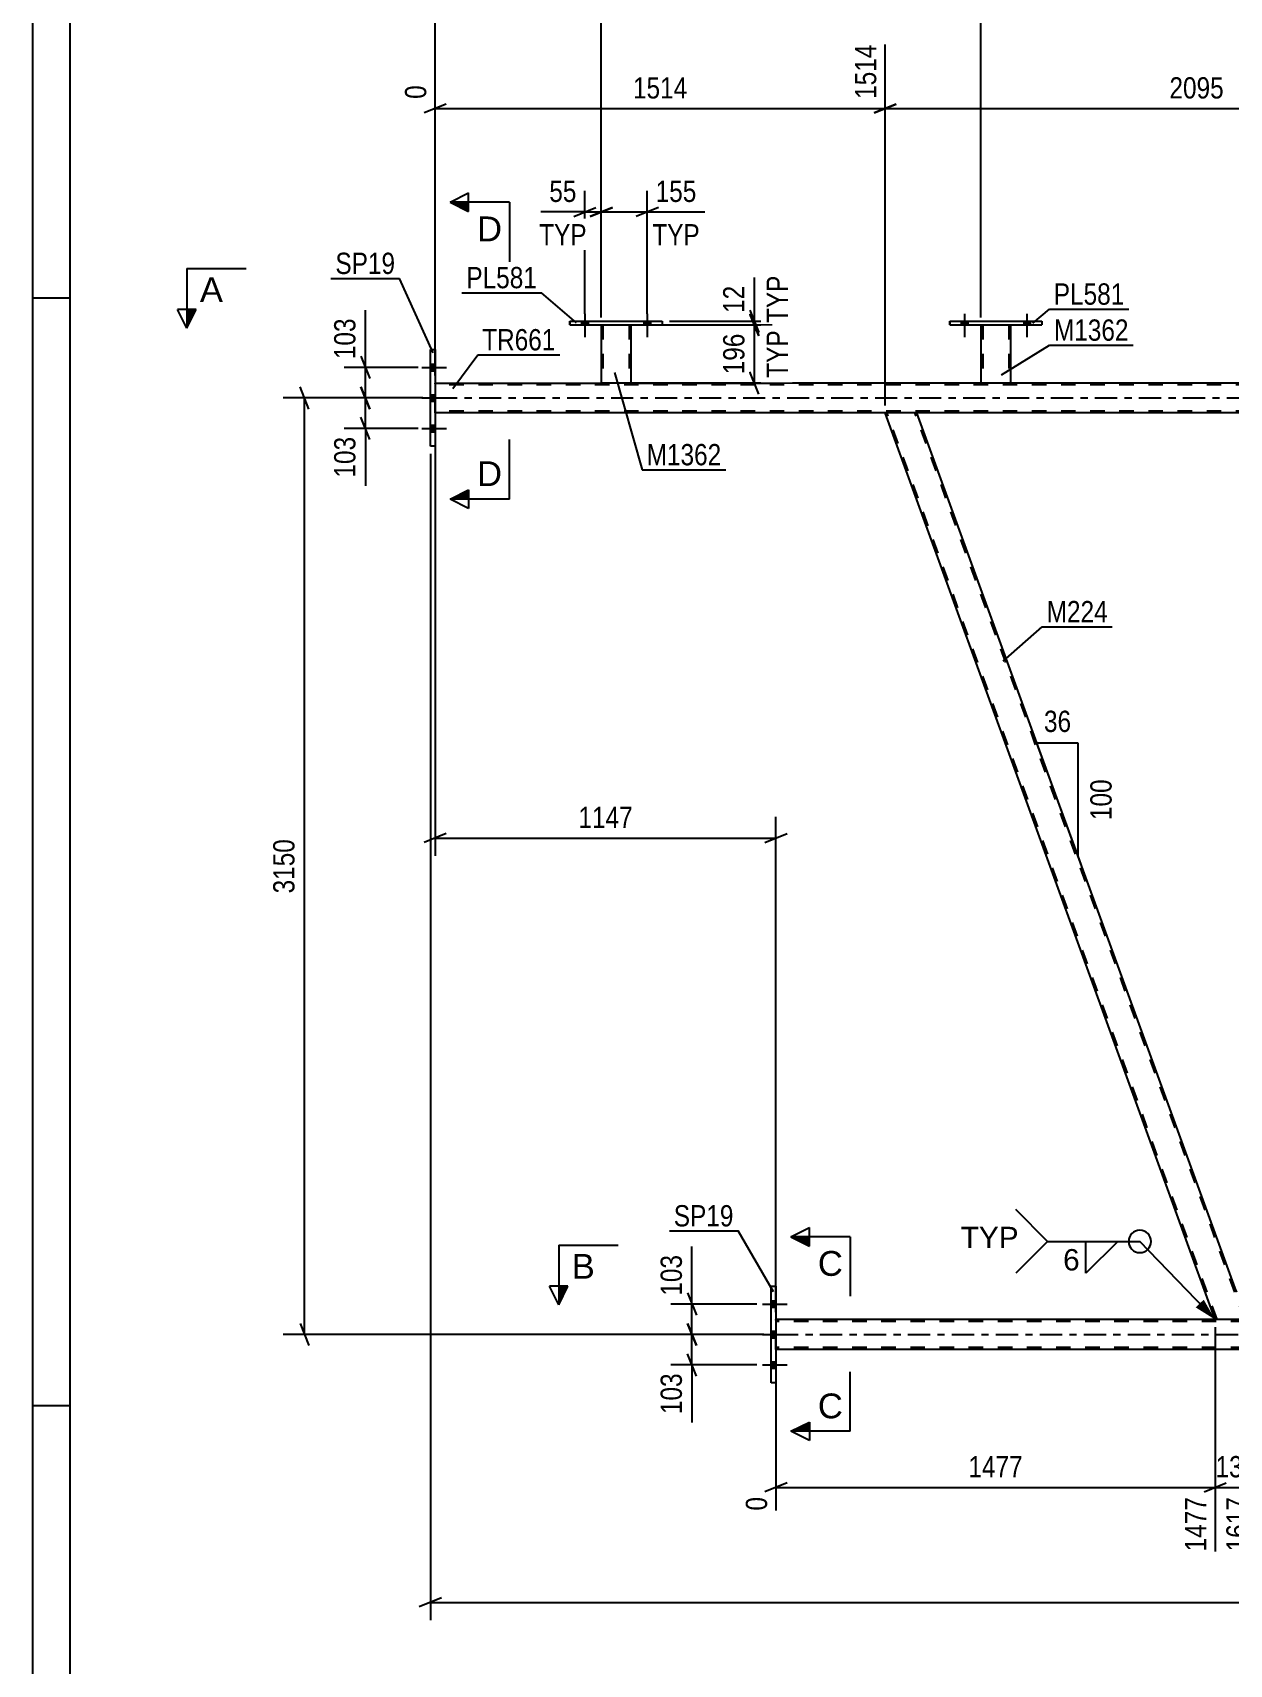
# Model space of a CAD drawing. Header units: millimetres. Extents: x 0 to 841, y 0 to 594.
# Drawn here: x 0 to 161, y 263.2 to 482.7 of the extents above; entities that cross this region are included whole.
import ezdxf

# ---------------------------------------------------------------- set-up
doc = ezdxf.new("R2010")
doc.units = ezdxf.units.MM
doc.linetypes.add('DXK_LINE_DOT2', pattern=[3.9198, 1.9599, -1.9599])
doc.linetypes.add('DXK_LINE_DOT3', pattern=[5.9187, 2.979, -0.9799, 0.9799, -0.9799])
doc.styles.add('Arial', font='ARIAL.TTF', dxfattribs={"height": 0.2})
doc.styles.add('Arial Narrow', font='ARIALN.TTF', dxfattribs={"height": 0.2})

# ---------------------------------------------------------------- blocks, each defined once
blk = doc.blocks.new('Unknown-103654073-1133')
at = {"color": 5, "linetype": 'Continuous'}
for p, q in [((0, 594), (0, 0)), ((5, 589), (5, 5)), ((5, 447), (0, 447)), ((5, 298), (0, 298))]:
    blk.add_line(p, q, dxfattribs=at)
blk = doc.blocks.new('Bolt-103654073-3332 - 3325')
at = {"linetype": 'Continuous'}
for points in [[(73.86, 443.42), (74.74, 443.42), (74.74, 443.9), (73.86, 443.9)], [(82.26, 443.42), (83.14, 443.42), (83.14, 443.9), (82.26, 443.9)]]:
    blk.add_hatch(color=1, dxfattribs=at).paths.add_polyline_path(points)
at = {"color": 1, "linetype": 'Continuous'}
for p, q in [((73.86, 443.9), (73.86, 443.42)), ((74.3, 444.9), (74.3, 441.78)), ((74.74, 443.9), (74.74, 443.42)), ((82.26, 443.9), (82.26, 443.42)), ((82.7, 444.9), (82.7, 441.78)), ((83.14, 443.9), (83.14, 443.42))]:
    blk.add_line(p, q, dxfattribs=at)
blk = doc.blocks.new('Bolt-103654073-3330 - 3325')
at = {"linetype": 'Continuous'}
for points in [[(124.95, 443.42), (125.83, 443.42), (125.83, 443.9), (124.95, 443.9)], [(133.35, 443.42), (134.23, 443.42), (134.23, 443.9), (133.35, 443.9)]]:
    blk.add_hatch(color=1, dxfattribs=at).paths.add_polyline_path(points)
at = {"color": 1, "linetype": 'Continuous'}
for p, q in [((124.95, 443.9), (124.95, 443.42)), ((125.39, 444.9), (125.39, 441.78)), ((125.83, 443.9), (125.83, 443.42)), ((133.35, 443.9), (133.35, 443.42)), ((133.79, 444.9), (133.79, 441.78)), ((134.23, 443.9), (134.23, 443.42))]:
    blk.add_line(p, q, dxfattribs=at)
blk = doc.blocks.new('Bolt-103654073-3331 - 3325')
at = {"linetype": 'Continuous'}
for points in [[(124.95, 443.42), (125.83, 443.42), (125.83, 443.9), (124.95, 443.9)], [(133.35, 443.42), (134.23, 443.42), (134.23, 443.9), (133.35, 443.9)]]:
    blk.add_hatch(color=1, dxfattribs=at).paths.add_polyline_path(points)
at = {"color": 1, "linetype": 'Continuous'}
for p, q in [((124.95, 443.9), (124.95, 443.42)), ((125.39, 444.9), (125.39, 441.78)), ((125.83, 443.9), (125.83, 443.42)), ((133.35, 443.9), (133.35, 443.42)), ((133.79, 444.9), (133.79, 441.78)), ((134.23, 443.9), (134.23, 443.42))]:
    blk.add_line(p, q, dxfattribs=at)
blk = doc.blocks.new('Part-103654073-3357 - 3325')
at = {"color": 2, "linetype": 'Continuous'}
for p, q in [((123.39, 443.42), (123.39, 443.9)), ((123.39, 443.9), (123.39, 443.9)), ((123.39, 443.9), (135.79, 443.9)), ((135.79, 443.9), (135.79, 443.42)), ((123.39, 443.42), (123.39, 443.42)), ((123.39, 443.42), (135.79, 443.42))]:
    blk.add_line(p, q, dxfattribs=at)
at = {"color": 7, "linetype": 'DXK_LINE_DOT2'}
for p, q in [((123.39, 443.9), (123.39, 443.42)), ((123.39, 443.9), (123.39, 443.9)), ((135.79, 443.9), (135.79, 443.42)), ((123.39, 443.42), (123.39, 443.42))]:
    blk.add_line(p, q, dxfattribs=at)
blk = doc.blocks.new('Part-103654073-3372 - 3325')
at = {"color": 2, "linetype": 'Continuous'}
for p, q in [((76.5, 443.42), (76.5, 435.58)), ((80.5, 443.42), (80.5, 435.58)), ((80.47, 435.58), (76.5, 435.58)), ((80.5, 435.58), (80.47, 435.58))]:
    blk.add_line(p, q, dxfattribs=at)
at = {"color": 7, "linetype": 'DXK_LINE_DOT2'}
for p, q in [((76.5, 443.42), (80.5, 443.42)), ((76.5, 443.42), (76.5, 443.42)), ((76.5, 443.42), (76.5, 443.42)), ((76.74, 443.42), (76.74, 435.58)), ((80.26, 443.42), (80.26, 435.58)), ((80.5, 443.42), (80.5, 443.42)), ((80.5, 443.42), (80.5, 443.42)), ((80.25, 435.58), (80.26, 435.58))]:
    blk.add_line(p, q, dxfattribs=at)
blk = doc.blocks.new('Part-103654073-3377 - 3325')
at = {"color": 2, "linetype": 'Continuous'}
for p, q in [((72.3, 443.42), (72.3, 443.9)), ((72.3, 443.9), (72.3, 443.9)), ((72.3, 443.9), (84.7, 443.9)), ((84.7, 443.9), (84.7, 443.42)), ((72.3, 443.42), (72.3, 443.42)), ((72.3, 443.42), (84.7, 443.42))]:
    blk.add_line(p, q, dxfattribs=at)
at = {"color": 7, "linetype": 'DXK_LINE_DOT2'}
for p, q in [((72.3, 443.9), (72.3, 443.42)), ((72.3, 443.9), (72.3, 443.9)), ((84.7, 443.9), (84.7, 443.42)), ((72.3, 443.42), (72.3, 443.42))]:
    blk.add_line(p, q, dxfattribs=at)
blk = doc.blocks.new('Bolt-103654073-3381 - 3325')
at = {"linetype": 'Continuous'}
for points in [[(73.86, 443.42), (74.74, 443.42), (74.74, 443.9), (73.86, 443.9)], [(82.26, 443.42), (83.14, 443.42), (83.14, 443.9), (82.26, 443.9)]]:
    blk.add_hatch(color=1, dxfattribs=at).paths.add_polyline_path(points)
at = {"color": 1, "linetype": 'Continuous'}
for p, q in [((73.86, 443.9), (73.86, 443.42)), ((74.3, 444.9), (74.3, 441.78)), ((74.74, 443.9), (74.74, 443.42)), ((82.26, 443.9), (82.26, 443.42)), ((82.7, 444.9), (82.7, 441.78)), ((83.14, 443.9), (83.14, 443.42))]:
    blk.add_line(p, q, dxfattribs=at)
blk = doc.blocks.new('Part-103654073-3770 - 3325')
at = {"color": 2, "linetype": 'Continuous'}
for p, q in [((53.52, 427.08), (53.52, 440.08)), ((53.52, 440.08), (54.16, 440.08)), ((54.16, 440.08), (54.16, 427.08)), ((54.16, 427.08), (53.52, 427.08))]:
    blk.add_line(p, q, dxfattribs=at)
blk = doc.blocks.new('Part-103654073-3411 - 3325')
at = {"color": 2, "linetype": 'Continuous'}
for p, q in [((127.59, 443.42), (127.59, 435.58)), ((131.59, 443.42), (131.59, 435.58)), ((131.55, 435.58), (127.59, 435.58)), ((131.59, 435.58), (131.55, 435.58))]:
    blk.add_line(p, q, dxfattribs=at)
at = {"color": 7, "linetype": 'DXK_LINE_DOT2'}
for p, q in [((127.59, 443.42), (131.59, 443.42)), ((127.59, 443.42), (127.59, 443.42)), ((127.59, 443.42), (127.59, 443.42)), ((127.83, 443.42), (127.83, 435.58)), ((131.35, 443.42), (131.35, 435.58)), ((131.59, 443.42), (131.59, 443.42)), ((131.59, 443.42), (131.59, 443.42)), ((131.33, 435.58), (131.35, 435.58))]:
    blk.add_line(p, q, dxfattribs=at)
blk = doc.blocks.new('Part-103654073-3585 - 3325')
at = {"color": 2, "linetype": 'Continuous'}
for p, q in [((54.16, 435.58), (76.51, 435.58)), ((127.59, 435.58), (80.5, 435.58)), ((178.67, 435.58), (131.58, 435.58)), ((114.71, 431.58), (54.16, 431.58)), ((198.52, 431.58), (118.96, 431.58))]:
    blk.add_line(p, q, dxfattribs=at)
at = {"color": 7, "linetype": 'DXK_LINE_DOT2'}
for p, q in [((54.16, 431.58), (54.16, 435.58)), ((747.9, 435.34), (54.16, 435.34)), ((80.5, 435.58), (76.51, 435.58)), ((131.58, 435.58), (127.59, 435.58)), ((747.9, 431.82), (54.16, 431.82)), ((118.96, 431.58), (114.71, 431.58))]:
    blk.add_line(p, q, dxfattribs=at)
at = {"color": 7, "linetype": 'DXK_LINE_DOT3'}
blk.add_line((54.16, 433.58), (747.9, 433.58), dxfattribs=at)
blk = doc.blocks.new('Bolt-103654073-3525 - 3325')
at = {"linetype": 'Continuous'}
for points in [[(100.02, 311.24), (100.02, 312.12), (99.38, 312.12), (99.38, 311.24)], [(100.02, 311.24), (100.02, 312.12), (99.38, 312.12), (99.38, 311.24)], [(100.02, 311.24), (100.02, 312.12), (99.38, 312.12), (99.38, 311.24)], [(100.02, 307.14), (100.02, 308.02), (99.38, 308.02), (99.38, 307.14)], [(100.02, 307.14), (100.02, 308.02), (99.38, 308.02), (99.38, 307.14)], [(100.02, 303.04), (100.02, 303.92), (99.38, 303.92), (99.38, 303.04)], [(100.02, 303.04), (100.02, 303.92), (99.38, 303.92), (99.38, 303.04)], [(100.02, 303.04), (100.02, 303.92), (99.38, 303.92), (99.38, 303.04)]]:
    blk.add_hatch(color=1, dxfattribs=at).paths.add_polyline_path(points)
at = {"color": 1, "linetype": 'Continuous'}
for p, q in [((99.38, 312.12), (100.02, 312.12)), ((99.38, 312.12), (100.02, 312.12)), ((99.38, 312.12), (100.02, 312.12)), ((98.22, 311.68), (101.54, 311.68)), ((98.22, 311.68), (101.54, 311.68)), ((98.22, 311.68), (101.54, 311.68)), ((99.38, 311.24), (100.02, 311.24)), ((99.38, 311.24), (100.02, 311.24)), ((99.38, 311.24), (100.02, 311.24)), ((98.22, 307.58), (101.54, 307.58)), ((98.22, 307.58), (101.54, 307.58)), ((99.38, 308.02), (100.02, 308.02)), ((99.38, 308.02), (100.02, 308.02)), ((99.38, 307.14), (100.02, 307.14)), ((99.38, 307.14), (100.02, 307.14)), ((98.22, 303.48), (101.54, 303.48)), ((98.22, 303.48), (101.54, 303.48)), ((98.22, 303.48), (101.54, 303.48)), ((99.38, 303.92), (100.02, 303.92)), ((99.38, 303.92), (100.02, 303.92)), ((99.38, 303.92), (100.02, 303.92)), ((99.38, 303.04), (100.02, 303.04)), ((99.38, 303.04), (100.02, 303.04)), ((99.38, 303.04), (100.02, 303.04))]:
    blk.add_line(p, q, dxfattribs=at)
blk = doc.blocks.new('Bolt-103654073-3526 - 3325')
at = {"linetype": 'Continuous'}
for points in [[(54.16, 437.24), (54.16, 438.12), (53.52, 438.12), (53.52, 437.24)], [(54.16, 437.24), (54.16, 438.12), (53.52, 438.12), (53.52, 437.24)], [(54.16, 437.24), (54.16, 438.12), (53.52, 438.12), (53.52, 437.24)], [(54.16, 433.14), (54.16, 434.02), (53.52, 434.02), (53.52, 433.14)], [(54.16, 433.14), (54.16, 434.02), (53.52, 434.02), (53.52, 433.14)], [(54.16, 429.04), (54.16, 429.92), (53.52, 429.92), (53.52, 429.04)], [(54.16, 429.04), (54.16, 429.92), (53.52, 429.92), (53.52, 429.04)], [(54.16, 429.04), (54.16, 429.92), (53.52, 429.92), (53.52, 429.04)]]:
    blk.add_hatch(color=1, dxfattribs=at).paths.add_polyline_path(points)
at = {"color": 1, "linetype": 'Continuous'}
for p, q in [((52.36, 437.68), (55.68, 437.68)), ((52.36, 437.68), (55.68, 437.68)), ((52.36, 437.68), (55.68, 437.68)), ((53.52, 438.12), (54.16, 438.12)), ((53.52, 438.12), (54.16, 438.12)), ((53.52, 438.12), (54.16, 438.12)), ((53.52, 437.24), (54.16, 437.24)), ((53.52, 437.24), (54.16, 437.24)), ((53.52, 437.24), (54.16, 437.24)), ((52.36, 433.58), (55.68, 433.58)), ((52.36, 433.58), (55.68, 433.58)), ((53.52, 434.02), (54.16, 434.02)), ((53.52, 434.02), (54.16, 434.02)), ((53.52, 433.14), (54.16, 433.14)), ((53.52, 433.14), (54.16, 433.14)), ((52.36, 429.48), (55.68, 429.48)), ((52.36, 429.48), (55.68, 429.48)), ((52.36, 429.48), (55.68, 429.48)), ((53.52, 429.92), (54.16, 429.92)), ((53.52, 429.92), (54.16, 429.92)), ((53.52, 429.92), (54.16, 429.92)), ((53.52, 429.04), (54.16, 429.04)), ((53.52, 429.04), (54.16, 429.04)), ((53.52, 429.04), (54.16, 429.04))]:
    blk.add_line(p, q, dxfattribs=at)
blk = doc.blocks.new('Part-103654073-3554 - 3325')
at = {"color": 2, "linetype": 'Continuous'}
for p, q in [((159.11, 309.58), (100.02, 309.58)), ((239.5, 305.58), (100.02, 305.58))]:
    blk.add_line(p, q, dxfattribs=at)
at = {"color": 7, "linetype": 'DXK_LINE_DOT2'}
for p, q in [((100.02, 305.58), (100.02, 309.58)), ((164.68, 309.58), (159.11, 309.58)), ((774.67, 309.34), (100.02, 309.34)), ((774.67, 305.82), (100.02, 305.82))]:
    blk.add_line(p, q, dxfattribs=at)
at = {"color": 7, "linetype": 'DXK_LINE_DOT3'}
blk.add_line((100.02, 307.58), (774.67, 307.58), dxfattribs=at)
blk = doc.blocks.new('Part-103654073-3559 - 3325')
at = {"color": 2, "linetype": 'Continuous'}
for p, q in [((99.38, 301.08), (99.38, 314.08)), ((99.38, 314.08), (100.02, 314.08)), ((100.02, 314.08), (100.02, 301.08)), ((100.02, 301.08), (99.38, 301.08))]:
    blk.add_line(p, q, dxfattribs=at)
blk = doc.blocks.new('Part-103654073-3591 - 3325')
at = {"color": 2, "linetype": 'Continuous'}
for p, q in [((159.11, 309.58), (114.71, 431.58)), ((118.45, 431.58), (114.71, 431.58)), ((118.96, 431.58), (118.45, 431.58)), ((161.82, 313.83), (118.96, 431.58)), ((162.86, 309.58), (159.11, 309.58)), ((163.33, 309.58), (162.86, 309.58)), ((163.37, 309.58), (163.33, 309.58))]:
    blk.add_line(p, q, dxfattribs=at)
at = {"color": 7, "linetype": 'DXK_LINE_DOT2'}
for p, q in [((159.37, 309.58), (114.96, 431.58)), ((163.11, 309.58), (118.71, 431.58)), ((163.37, 309.58), (161.82, 313.83)), ((162.86, 309.58), (163.22, 309.58))]:
    blk.add_line(p, q, dxfattribs=at)
blk = doc.blocks.new('StraightDimension-103654073-13467 - 3325')
at = {"color": 7, "linetype": 'Continuous'}
for p, q in [((76.5, 444.42), (76.5, 461.45)), ((82.7, 444.9), (82.7, 461.45)), ((75, 458), (78, 459.2)), ((84.2, 459.2), (81.2, 458)), ((76.5, 458.6), (82.7, 458.6))]:
    blk.add_line(p, q, dxfattribs=at)
at = {"color": 0}
blk.add_wipeout([(89.91, 459.35), (89.91, 463.55), (83.23, 463.55), (83.23, 459.35)], dxfattribs=at)
at = {"color": 7, "linetype": 'Continuous'}
blk.add_line((82.7, 458.6), (90.44, 458.6), dxfattribs=at)
at = {"color": 3, "style": 'Arial Narrow'}
blk.add_text('155', height=2.863, dxfattribs=at).set_placement((83.83, 459.95))
at = {"color": 0, "linetype": 'Continuous'}
blk.add_wipeout([(90.37, 453.5), (90.37, 457.7), (82.78, 457.7), (82.78, 453.5)], dxfattribs=at)
at = {"color": 7, "linetype": 'Continuous'}
blk.add_line((82.7, 458.6), (90.44, 458.6), dxfattribs=at)
at = {"color": 3, "linetype": 'Continuous', "style": 'Arial Narrow'}
blk.add_text('TYP', height=2.863, dxfattribs=at).set_placement((83.38, 454.1))
blk = doc.blocks.new('StraightDimension-103654073-4500 - 3325')
at = {"color": 7, "linetype": 'Continuous'}
for p, q in [((85.7, 443.9), (99.52, 443.9)), ((96.52, 445.4), (97.72, 442.4)), ((97.72, 441.92), (96.52, 444.92)), ((97.12, 443.42), (97.12, 443.9)), ((81.5, 443.42), (99.52, 443.42))]:
    blk.add_line(p, q, dxfattribs=at)
at = {"color": 0}
blk.add_wipeout([(96.37, 449.28), (92.17, 449.28), (92.17, 444.42), (96.37, 444.42)], dxfattribs=at)
at = {"color": 7, "linetype": 'Continuous'}
blk.add_line((97.12, 443.9), (97.12, 449.8), dxfattribs=at)
at = {"color": 3, "style": 'Arial Narrow'}
blk.add_text('12', height=2.863, rotation=90.0002, dxfattribs=at).set_placement((95.77, 445.02))
at = {"color": 0, "linetype": 'Continuous'}
blk.add_wipeout([(102.22, 450.65), (98.02, 450.65), (98.02, 443.06), (102.22, 443.06)], dxfattribs=at)
at = {"color": 7, "linetype": 'Continuous'}
blk.add_line((97.12, 443.9), (97.12, 449.8), dxfattribs=at)
at = {"color": 3, "linetype": 'Continuous', "style": 'Arial Narrow'}
blk.add_text('TYP', height=2.863, rotation=90.0002, dxfattribs=at).set_placement((101.62, 443.66))
blk = doc.blocks.new('StraightDimension-103654073-4643 - 3325')
at = {"color": 7, "linetype": 'Continuous'}
for p, q in [((127.59, 444.42), (127.59, 498.54)), ((178.67, 444.42), (178.67, 498.54)), ((129.09, 490.53), (126.09, 489.33)), ((127.59, 489.93), (178.67, 489.93)), ((177.17, 489.33), (180.17, 490.53))]:
    blk.add_line(p, q, dxfattribs=at)
at = {"color": 0, "linetype": 'Continuous'}
blk.add_wipeout([(178.07, 499.14), (173.87, 499.14), (173.87, 490.63), (178.07, 490.63)], dxfattribs=at)
at = {"color": 0}
blk.add_wipeout([(157.38, 490.68), (157.38, 494.88), (148.87, 494.88), (148.87, 490.68)], dxfattribs=at)
at = {"color": 3, "linetype": 'Continuous', "style": 'Arial Narrow'}
blk.add_text('3113', height=2.863, rotation=90.0002, dxfattribs=at).set_placement((177.47, 491.23))
at = {"color": 3, "style": 'Arial Narrow'}
blk.add_text('1277', height=2.863, dxfattribs=at).set_placement((149.47, 491.28))
blk = doc.blocks.new('StraightDimension-103654073-4653 - 3325')
at = {"color": 7, "linetype": 'Continuous'}
for p, q in [((127.59, 444.42), (127.59, 498.54)), ((76.5, 444.42), (76.5, 496.71)), ((78, 490.53), (75, 489.33)), ((76.5, 489.93), (127.59, 489.93)), ((126.09, 489.33), (129.09, 490.53))]:
    blk.add_line(p, q, dxfattribs=at)
at = {"color": 0, "linetype": 'Continuous'}
blk.add_wipeout([(126.99, 499.14), (122.79, 499.14), (122.79, 490.63), (126.99, 490.63)], dxfattribs=at)
at = {"color": 0}
blk.add_wipeout([(106.3, 490.68), (106.3, 494.88), (97.79, 494.88), (97.79, 490.68)], dxfattribs=at)
at = {"color": 3, "linetype": 'Continuous', "style": 'Arial Narrow'}
blk.add_text('1836', height=2.863, rotation=90.0002, dxfattribs=at).set_placement((126.39, 491.23))
at = {"color": 3, "style": 'Arial Narrow'}
blk.add_text('1277', height=2.863, dxfattribs=at).set_placement((98.39, 491.28))
blk = doc.blocks.new('StraightDimension-103654073-4508 - 3325')
at = {"color": 7, "linetype": 'Continuous'}
for p, q in [((96.52, 444.92), (97.72, 441.92)), ((81.5, 443.42), (99.52, 443.42)), ((97.12, 435.58), (97.12, 443.42)), ((97.72, 434.08), (96.52, 437.08)), ((81.5, 435.58), (99.52, 435.58))]:
    blk.add_line(p, q, dxfattribs=at)
at = {"color": 0}
blk.add_wipeout([(96.37, 442.84), (92.17, 442.84), (92.17, 436.16), (96.37, 436.16)], dxfattribs=at)
at = {"color": 0, "linetype": 'Continuous'}
blk.add_wipeout([(102.22, 443.29), (98.02, 443.29), (98.02, 435.7), (102.22, 435.7)], dxfattribs=at)
at = {"color": 3, "style": 'Arial Narrow'}
blk.add_text('196', height=2.863, rotation=90.0002, dxfattribs=at).set_placement((95.77, 436.76))
at = {"color": 3, "linetype": 'Continuous', "style": 'Arial Narrow'}
blk.add_text('TYP', height=2.863, rotation=90.0002, dxfattribs=at).set_placement((101.62, 436.3))
blk = doc.blocks.new('StraightDimension-103654073-4116 - 3325')
at = {"color": 7, "linetype": 'Continuous'}
for p, q in [((53.52, 426.08), (53.52, 269.14)), ((55.02, 272.14), (52.02, 270.94)), ((53.52, 271.54), (791.29, 271.54))]:
    blk.add_line(p, q, dxfattribs=at)
blk = doc.blocks.new('StraightDimension-103654073-3809 - 3325')
at = {"color": 7, "linetype": 'Continuous'}
for p, q in [((37.18, 432.08), (35.98, 435.08)), ((52.52, 433.58), (33.73, 433.58)), ((36.58, 307.58), (36.58, 433.58)), ((98.38, 307.58), (33.73, 307.58)), ((35.98, 309.08), (37.18, 306.08))]:
    blk.add_line(p, q, dxfattribs=at)
at = {"color": 0}
blk.add_wipeout([(35.83, 374.83), (31.63, 374.83), (31.63, 366.32), (35.83, 366.32)], dxfattribs=at)
at = {"color": 3, "style": 'Arial Narrow'}
blk.add_text('3150', height=2.863, rotation=90.0002, dxfattribs=at).set_placement((35.23, 366.92))
blk = doc.blocks.new('StraightDimension-103654073-4084 - 3325')
at = {"color": 7, "linetype": 'Continuous'}
for p, q in [((159.11, 308.58), (159.11, 278.4)), ((164.68, 308.58), (164.68, 278.4)), ((157.61, 286.41), (160.61, 287.61)), ((166.18, 287.61), (163.18, 286.41)), ((159.11, 287.01), (164.68, 287.01))]:
    blk.add_line(p, q, dxfattribs=at)
at = {"color": 0}
blk.add_wipeout([(165.24, 287.76), (165.24, 291.96), (158.56, 291.96), (158.56, 287.76)], dxfattribs=at)
at = {"color": 0, "linetype": 'Continuous'}
blk.add_wipeout([(164.08, 286.31), (159.88, 286.31), (159.88, 277.8), (164.08, 277.8)], dxfattribs=at)
at = {"color": 3, "style": 'Arial Narrow'}
blk.add_text('139', height=2.863, dxfattribs=at).set_placement((159.16, 288.36))
at = {"color": 3, "linetype": 'Continuous', "style": 'Arial Narrow'}
blk.add_text('1617', height=2.863, rotation=90.0002, dxfattribs=at).set_placement((163.48, 278.4))
blk = doc.blocks.new('StraightDimension-103654073-4103 - 3325')
at = {"color": 7, "linetype": 'Continuous'}
for p, q in [((159.11, 308.58), (159.11, 278.4)), ((100.02, 304.58), (100.02, 283.89)), ((101.52, 287.61), (98.52, 286.41)), ((157.61, 286.41), (160.61, 287.61)), ((100.02, 287.01), (159.11, 287.01))]:
    blk.add_line(p, q, dxfattribs=at)
at = {"color": 0}
blk.add_wipeout([(133.82, 287.76), (133.82, 291.96), (125.31, 291.96), (125.31, 287.76)], dxfattribs=at)
at = {"color": 0, "linetype": 'Continuous'}
for points in [[(99.42, 286.31), (95.22, 286.31), (95.22, 283.29), (99.42, 283.29)], [(158.51, 286.31), (154.31, 286.31), (154.31, 277.8), (158.51, 277.8)]]:
    blk.add_wipeout(points, dxfattribs=at)
at = {"color": 3, "style": 'Arial Narrow'}
blk.add_text('1477', height=2.863, dxfattribs=at).set_placement((125.91, 288.36))
at = {"color": 3, "linetype": 'Continuous', "style": 'Arial Narrow'}
for s, height, p in [('0', 2.86, (98.82, 283.89)), ('1477', 2.863, (157.91, 278.4))]:
    blk.add_text(s, height=height, rotation=90.0002, dxfattribs=at).set_placement(p)
blk = doc.blocks.new('StraightDimension-103654073-4419 - 3325')
at = {"color": 7, "linetype": 'Continuous'}
for p, q in [((114.71, 432.58), (114.71, 481.13)), ((198.52, 432.58), (198.52, 481.13)), ((116.21, 473.12), (113.21, 471.92)), ((114.71, 472.52), (198.52, 472.52)), ((197.02, 471.92), (200.02, 473.12))]:
    blk.add_line(p, q, dxfattribs=at)
at = {"color": 0, "linetype": 'Continuous'}
blk.add_wipeout([(197.92, 481.73), (193.72, 481.73), (193.72, 473.22), (197.92, 473.22)], dxfattribs=at)
at = {"color": 0}
blk.add_wipeout([(160.87, 473.27), (160.87, 477.47), (152.36, 477.47), (152.36, 473.27)], dxfattribs=at)
at = {"color": 3, "linetype": 'Continuous', "style": 'Arial Narrow'}
blk.add_text('3609', height=2.863, rotation=90.0002, dxfattribs=at).set_placement((197.32, 473.82))
at = {"color": 3, "style": 'Arial Narrow'}
blk.add_text('2095', height=2.863, dxfattribs=at).set_placement((152.96, 473.87))
blk = doc.blocks.new('StraightDimension-103654073-4436 - 3325')
at = {"color": 7, "linetype": 'Continuous'}
for p, q in [((114.71, 432.58), (114.71, 481.13)), ((54.16, 441.08), (54.16, 475.64)), ((55.66, 473.12), (52.66, 471.92)), ((54.16, 472.52), (114.71, 472.52)), ((113.21, 471.92), (116.21, 473.12))]:
    blk.add_line(p, q, dxfattribs=at)
at = {"color": 0, "linetype": 'Continuous'}
for points in [[(114.11, 481.73), (109.91, 481.73), (109.91, 473.22), (114.11, 473.22)], [(53.56, 476.24), (49.36, 476.24), (49.36, 473.22), (53.56, 473.22)]]:
    blk.add_wipeout(points, dxfattribs=at)
at = {"color": 0}
blk.add_wipeout([(88.69, 473.27), (88.69, 477.47), (80.18, 477.47), (80.18, 473.27)], dxfattribs=at)
at = {"color": 3, "linetype": 'Continuous', "style": 'Arial Narrow'}
for s, height, p in [('1514', 2.863, (113.51, 473.82)), ('0', 2.86, (52.96, 473.82))]:
    blk.add_text(s, height=height, rotation=90.0002, dxfattribs=at).set_placement(p)
at = {"color": 3, "style": 'Arial Narrow'}
blk.add_text('1514', height=2.863, dxfattribs=at).set_placement((80.78, 473.87))
blk = doc.blocks.new('StraightDimension-103654073-4480 - 3325')
at = {"color": 7, "linetype": 'Continuous'}
for p, q in [((54.16, 430.58), (54.16, 371.96)), ((100.02, 310.58), (100.02, 377.21)), ((55.66, 374.96), (52.66, 373.76)), ((54.16, 374.36), (100.02, 374.36)), ((98.52, 373.76), (101.52, 374.96))]:
    blk.add_line(p, q, dxfattribs=at)
at = {"color": 0}
blk.add_wipeout([(81.35, 375.11), (81.35, 379.31), (72.84, 379.31), (72.84, 375.11)], dxfattribs=at)
at = {"color": 3, "style": 'Arial Narrow'}
blk.add_text('1147', height=2.863, dxfattribs=at).set_placement((73.44, 375.71))
blk = doc.blocks.new('StraightDimension-103654073-4663 - 3325')
at = {"color": 7, "linetype": 'Continuous'}
for p, q in [((76.5, 444.42), (76.5, 496.71)), ((54.16, 436.58), (54.16, 493.05)), ((55.66, 490.53), (52.66, 489.33)), ((54.16, 489.93), (76.5, 489.93)), ((75, 489.33), (78, 490.53))]:
    blk.add_line(p, q, dxfattribs=at)
at = {"color": 0, "linetype": 'Continuous'}
for points in [[(75.9, 497.31), (71.7, 497.31), (71.7, 490.63), (75.9, 490.63)], [(53.56, 493.65), (49.36, 493.65), (49.36, 490.63), (53.56, 490.63)]]:
    blk.add_wipeout(points, dxfattribs=at)
at = {"color": 0}
blk.add_wipeout([(68.68, 490.68), (68.68, 494.88), (61.99, 494.88), (61.99, 490.68)], dxfattribs=at)
at = {"color": 3, "linetype": 'Continuous', "style": 'Arial Narrow'}
for s, height, p in [('559', 2.863, (75.3, 491.23)), ('0', 2.86, (52.96, 491.23))]:
    blk.add_text(s, height=height, rotation=90.0002, dxfattribs=at).set_placement(p)
at = {"color": 3, "style": 'Arial Narrow'}
blk.add_text('559', height=2.863, dxfattribs=at).set_placement((62.59, 491.28))
blk = doc.blocks.new('StraightDimension-103654073-4685 - 3325')
at = {"color": 7, "linetype": 'Continuous'}
for p, q in [((44.18, 439.18), (45.38, 436.18)), ((51.86, 437.68), (41.93, 437.68)), ((44.78, 433.58), (44.78, 437.68)), ((45.38, 432.08), (44.18, 435.08)), ((51.86, 433.58), (41.93, 433.58))]:
    blk.add_line(p, q, dxfattribs=at)
at = {"color": 0}
blk.add_wipeout([(44.03, 444.89), (39.83, 444.89), (39.83, 438.2), (44.03, 438.2)], dxfattribs=at)
at = {"color": 7, "linetype": 'Continuous'}
blk.add_line((44.78, 437.68), (44.78, 445.41), dxfattribs=at)
blk.add_line((44.78, 437.68), (44.78, 445.41), dxfattribs=at)
at = {"color": 3, "style": 'Arial Narrow'}
blk.add_text('103', height=2.863, rotation=90.0002, dxfattribs=at).set_placement((43.43, 438.8))
blk = doc.blocks.new('StraightDimension-103654073-4695 - 3325')
at = {"color": 7, "linetype": 'Continuous'}
for p, q in [((44.18, 435.08), (45.38, 432.08)), ((51.86, 433.58), (41.93, 433.58)), ((44.78, 429.48), (44.78, 433.58)), ((45.38, 427.98), (44.18, 430.98)), ((51.86, 429.48), (41.93, 429.48))]:
    blk.add_line(p, q, dxfattribs=at)
at = {"color": 0}
blk.add_wipeout([(44.03, 428.95), (39.83, 428.95), (39.83, 422.27), (44.03, 422.27)], dxfattribs=at)
at = {"color": 7, "linetype": 'Continuous'}
blk.add_line((44.78, 429.48), (44.78, 421.74), dxfattribs=at)
blk.add_line((44.78, 429.48), (44.78, 421.74), dxfattribs=at)
at = {"color": 3, "style": 'Arial Narrow'}
blk.add_text('103', height=2.863, rotation=90.0002, dxfattribs=at).set_placement((43.43, 422.87))
blk = doc.blocks.new('StraightDimension-103654073-4706 - 3325')
at = {"color": 7, "linetype": 'Continuous'}
for p, q in [((88.11, 313.18), (89.31, 310.18)), ((97.45, 311.68), (85.86, 311.68)), ((88.71, 307.58), (88.71, 311.68)), ((97.45, 307.58), (85.86, 307.58)), ((89.31, 306.08), (88.11, 309.08))]:
    blk.add_line(p, q, dxfattribs=at)
at = {"color": 0}
blk.add_wipeout([(87.96, 318.89), (83.76, 318.89), (83.76, 312.2), (87.96, 312.2)], dxfattribs=at)
at = {"color": 7, "linetype": 'Continuous'}
blk.add_line((88.71, 311.68), (88.71, 319.41), dxfattribs=at)
blk.add_line((88.71, 311.68), (88.71, 319.41), dxfattribs=at)
at = {"color": 3, "style": 'Arial Narrow'}
blk.add_text('103', height=2.863, rotation=90.0002, dxfattribs=at).set_placement((87.36, 312.8))
blk = doc.blocks.new('StraightDimension-103654073-4716 - 3325')
at = {"color": 7, "linetype": 'Continuous'}
for p, q in [((97.45, 307.58), (85.86, 307.58)), ((88.11, 309.08), (89.31, 306.08)), ((88.71, 303.48), (88.71, 307.58)), ((97.45, 303.48), (85.86, 303.48)), ((89.31, 301.98), (88.11, 304.98))]:
    blk.add_line(p, q, dxfattribs=at)
at = {"color": 0}
blk.add_wipeout([(87.96, 302.95), (83.76, 302.95), (83.76, 296.27), (87.96, 296.27)], dxfattribs=at)
at = {"color": 7, "linetype": 'Continuous'}
blk.add_line((88.71, 303.48), (88.71, 295.74), dxfattribs=at)
blk.add_line((88.71, 303.48), (88.71, 295.74), dxfattribs=at)
at = {"color": 3, "style": 'Arial Narrow'}
blk.add_text('103', height=2.863, rotation=90.0002, dxfattribs=at).set_placement((87.36, 296.87))
blk = doc.blocks.new('AngleDimension-103654073-12344 - 3325')
at = {"color": 7, "linetype": 'Continuous'}
for p, q in [((140.68, 387.14), (135.13, 387.14)), ((140.68, 371.92), (135.13, 387.14)), ((140.68, 371.92), (140.68, 387.14)), ((141.08, 370.82), (140.68, 371.92))]:
    blk.add_line(p, q, dxfattribs=at)
at = {"color": 0}
for points in [[(140.33, 388.04), (140.33, 392.24), (135.48, 392.24), (135.48, 388.04)], [(145.78, 382.87), (141.58, 382.87), (141.58, 376.19), (145.78, 376.19)]]:
    blk.add_wipeout(points, dxfattribs=at)
at = {"color": 3, "style": 'Arial Narrow'}
blk.add_text('36', height=2.863, dxfattribs=at).set_placement((136.08, 388.64))
blk.add_text('100', height=2.863, rotation=90.0002, dxfattribs=at).set_placement((145.18, 376.79))
blk = doc.blocks.new('StraightDimension-103654073-13468 - 3325')
at = {"color": 7, "linetype": 'Continuous'}
for p, q in [((74.3, 444.9), (74.3, 461.45)), ((76.5, 444.42), (76.5, 461.45)), ((72.8, 458), (75.8, 459.2)), ((78, 459.2), (75, 458)), ((74.3, 458.6), (76.5, 458.6))]:
    blk.add_line(p, q, dxfattribs=at)
at = {"color": 0}
blk.add_wipeout([(73.78, 459.35), (73.78, 463.55), (68.92, 463.55), (68.92, 459.35)], dxfattribs=at)
at = {"color": 7, "linetype": 'Continuous'}
blk.add_line((74.3, 458.6), (68.4, 458.6), dxfattribs=at)
at = {"color": 3, "style": 'Arial Narrow'}
blk.add_text('55', height=2.863, dxfattribs=at).set_placement((69.52, 459.95))
at = {"color": 0, "linetype": 'Continuous'}
blk.add_wipeout([(75.15, 453.5), (75.15, 457.7), (67.56, 457.7), (67.56, 453.5)], dxfattribs=at)
at = {"color": 7, "linetype": 'Continuous'}
blk.add_line((74.3, 458.6), (68.4, 458.6), dxfattribs=at)
at = {"color": 3, "linetype": 'Continuous', "style": 'Arial Narrow'}
blk.add_text('TYP', height=2.863, dxfattribs=at).set_placement((68.16, 454.1))
blk = doc.blocks.new('Mark-103654073-3353 - 3325')
at = {"color": 0}
blk.add_wipeout([(146.91, 446.13), (146.91, 449.13), (137.4, 449.13), (137.4, 446.13)], dxfattribs=at)
blk.add_wipeout([(146.91, 446.13), (146.91, 449.13), (137.4, 449.13), (137.4, 446.13)], dxfattribs=at)
at = {"color": 30, "linetype": 'Continuous'}
for p, q in [((134.6, 443.62), (136.8, 445.53)), ((136.8, 445.53), (147.51, 445.53))]:
    blk.add_line(p, q, dxfattribs=at)
at = {"color": 3, "style": 'Arial Narrow'}
blk.add_text('PL581', height=2.863, dxfattribs=at).set_placement((137.4, 446.13))
blk = doc.blocks.new('Mark-103654073-3368 - 3325')
at = {"color": 0}
blk.add_wipeout([(92.67, 424.52), (92.67, 427.52), (82.62, 427.52), (82.62, 424.52)], dxfattribs=at)
blk.add_wipeout([(92.67, 424.52), (92.67, 427.52), (82.62, 427.52), (82.62, 424.52)], dxfattribs=at)
at = {"color": 30, "linetype": 'Continuous'}
for p, q in [((78.31, 437.02), (82.02, 423.92)), ((82.02, 423.92), (93.27, 423.92))]:
    blk.add_line(p, q, dxfattribs=at)
at = {"color": 3, "style": 'Arial Narrow'}
blk.add_text('M1362', height=2.863, dxfattribs=at).set_placement((82.62, 424.52))
blk = doc.blocks.new('Mark-103654073-3373 - 3325')
at = {"color": 0}
blk.add_wipeout([(67.86, 448.34), (67.86, 451.34), (58.36, 451.34), (58.36, 448.34)], dxfattribs=at)
blk.add_wipeout([(67.86, 448.34), (67.86, 451.34), (58.36, 451.34), (58.36, 448.34)], dxfattribs=at)
at = {"color": 30, "linetype": 'Continuous'}
for p in [(57.76, 447.74), (73.16, 443.7)]:
    blk.add_line(p, (68.46, 447.74), dxfattribs=at)
at = {"color": 3, "style": 'Arial Narrow'}
blk.add_text('PL581', height=2.863, dxfattribs=at).set_placement((58.36, 448.34))
blk = doc.blocks.new('Mark-103654073-3407 - 3325')
at = {"color": 0}
blk.add_wipeout([(147.47, 441.28), (147.47, 444.28), (137.42, 444.28), (137.42, 441.28)], dxfattribs=at)
blk.add_wipeout([(147.47, 441.28), (147.47, 444.28), (137.42, 444.28), (137.42, 441.28)], dxfattribs=at)
at = {"color": 30, "linetype": 'Continuous'}
for p, q in [((130.36, 436.68), (136.82, 440.68)), ((136.82, 440.68), (148.07, 440.68))]:
    blk.add_line(p, q, dxfattribs=at)
at = {"color": 3, "style": 'Arial Narrow'}
blk.add_text('M1362', height=2.863, dxfattribs=at).set_placement((137.42, 441.28))
blk = doc.blocks.new('Mark-103654073-3555 - 3325')
at = {"color": 0}
blk.add_wipeout([(94.31, 322.12), (94.31, 325.12), (86.27, 325.12), (86.27, 322.12)], dxfattribs=at)
blk.add_wipeout([(94.31, 322.12), (94.31, 325.12), (86.27, 325.12), (86.27, 322.12)], dxfattribs=at)
at = {"color": 30, "linetype": 'Continuous'}
for p in [(85.67, 321.52), (99.7, 313.32)]:
    blk.add_line(p, (94.91, 321.52), dxfattribs=at)
at = {"color": 3, "style": 'Arial Narrow'}
blk.add_text('SP19', height=2.863, dxfattribs=at).set_placement((86.27, 322.12))
blk = doc.blocks.new('Mark-103654073-3581 - 3325')
at = {"color": 0}
blk.add_wipeout([(70.35, 439.98), (70.35, 442.98), (60.49, 442.98), (60.49, 439.98)], dxfattribs=at)
blk.add_wipeout([(70.35, 439.98), (70.35, 442.98), (60.49, 442.98), (60.49, 439.98)], dxfattribs=at)
at = {"color": 30, "linetype": 'Continuous'}
for p, q in [((56.54, 434.87), (59.89, 439.38)), ((59.89, 439.38), (70.95, 439.38))]:
    blk.add_line(p, q, dxfattribs=at)
at = {"color": 3, "style": 'Arial Narrow'}
blk.add_text('TR661', height=2.863, dxfattribs=at).set_placement((60.49, 439.98))
blk = doc.blocks.new('Mark-103654073-3587 - 3325')
at = {"color": 0}
blk.add_wipeout([(144.67, 403.4), (144.67, 406.4), (136.44, 406.4), (136.44, 403.4)], dxfattribs=at)
blk.add_wipeout([(144.67, 403.4), (144.67, 406.4), (136.44, 406.4), (136.44, 403.4)], dxfattribs=at)
at = {"color": 30, "linetype": 'Continuous'}
for p, q in [((130.59, 398.16), (135.84, 402.8)), ((135.84, 402.8), (145.27, 402.8))]:
    blk.add_line(p, q, dxfattribs=at)
at = {"color": 3, "style": 'Arial Narrow'}
blk.add_text('M224', height=2.863, dxfattribs=at).set_placement((136.44, 403.4))
blk = doc.blocks.new('Mark-103654073-3766 - 3325')
at = {"color": 0}
blk.add_wipeout([(48.78, 450.26), (48.78, 453.26), (40.74, 453.26), (40.74, 450.26)], dxfattribs=at)
blk.add_wipeout([(48.78, 450.26), (48.78, 453.26), (40.74, 453.26), (40.74, 450.26)], dxfattribs=at)
at = {"color": 30, "linetype": 'Continuous'}
for p in [(40.14, 449.66), (53.88, 439.64)]:
    blk.add_line(p, (49.38, 449.66), dxfattribs=at)
at = {"color": 3, "style": 'Arial Narrow'}
blk.add_text('SP19', height=2.863, dxfattribs=at).set_placement((40.74, 450.26))
blk = doc.blocks.new('SectionMark-103654073-4928 - 3325')
at = {"color": 6, "linetype": 'Continuous'}
for p, q in [((70.78, 319.58), (70.78, 311.58)), ((70.78, 311.58), (69.53, 314.08))]:
    blk.add_line(p, q, dxfattribs=at)
at = {"color": 0, "linetype": 'Continuous'}
blk.add_wipeout([(75.64, 315.08), (75.64, 318.58), (72.53, 318.58), (72.53, 315.08)], dxfattribs=at)
at = {"linetype": 'Continuous'}
blk.add_hatch(color=6, dxfattribs=at).paths.add_polyline_path([(70.78, 314.08), (72.03, 314.08), (70.78, 311.58)])
at = {"color": 6, "linetype": 'Continuous'}
for p, q in [((70.78, 319.58), (78.78, 319.58)), ((72.03, 314.08), (69.53, 314.08)), ((70.78, 311.58), (72.03, 314.08))]:
    blk.add_line(p, q, dxfattribs=at)
at = {"color": 3, "linetype": 'Continuous', "style": 'Arial'}
blk.add_text('B', height=3.34, dxfattribs=at).set_placement((72.53, 315.08))
blk = doc.blocks.new('SectionMark-103654073-4930 - 3325')
at = {"linetype": 'Continuous'}
for points in [[(104.52, 320.72), (104.52, 319.47), (102.02, 320.72)], [(104.52, 295.8), (104.52, 294.55), (102.02, 294.55)]]:
    blk.add_hatch(color=6, dxfattribs=at).paths.add_polyline_path(points)
at = {"color": 6, "linetype": 'Continuous'}
for p, q in [((102.02, 320.72), (104.52, 321.97)), ((110.02, 320.72), (102.02, 320.72)), ((102.02, 320.72), (104.52, 319.47)), ((104.52, 319.47), (104.52, 321.97)), ((102.02, 294.55), (104.52, 295.8)), ((110.02, 294.55), (102.02, 294.55)), ((104.52, 293.3), (102.02, 294.55)), ((104.52, 295.8), (104.52, 293.3))]:
    blk.add_line(p, q, dxfattribs=at)
at = {"color": 0, "linetype": 'Continuous'}
for points in [[(109.02, 315.47), (109.02, 318.97), (105.65, 318.97), (105.65, 315.47)], [(109.02, 296.3), (109.02, 299.8), (105.65, 299.8), (105.65, 296.3)]]:
    blk.add_wipeout(points, dxfattribs=at)
at = {"color": 6, "linetype": 'Continuous'}
for p, q in [((110.02, 320.72), (110.02, 312.72)), ((110.02, 294.55), (110.02, 302.55))]:
    blk.add_line(p, q, dxfattribs=at)
at = {"color": 3, "linetype": 'Continuous', "style": 'Arial'}
for p in [(105.65, 315.47), (105.65, 296.3)]:
    blk.add_text('C', height=3.34, dxfattribs=at).set_placement(p)
blk = doc.blocks.new('SectionMark-103654073-4934 - 3325')
at = {"color": 6, "linetype": 'Continuous'}
for p, q in [((20.75, 450.98), (20.75, 442.98)), ((20.75, 442.98), (19.5, 445.48))]:
    blk.add_line(p, q, dxfattribs=at)
at = {"color": 0, "linetype": 'Continuous'}
blk.add_wipeout([(25.61, 446.48), (25.61, 449.98), (22.5, 449.98), (22.5, 446.48)], dxfattribs=at)
at = {"linetype": 'Continuous'}
blk.add_hatch(color=6, dxfattribs=at).paths.add_polyline_path([(20.75, 445.48), (22, 445.48), (20.75, 442.98)])
at = {"color": 6, "linetype": 'Continuous'}
for p, q in [((20.75, 450.98), (28.75, 450.98)), ((22, 445.48), (19.5, 445.48)), ((20.75, 442.98), (22, 445.48))]:
    blk.add_line(p, q, dxfattribs=at)
at = {"color": 3, "linetype": 'Continuous', "style": 'Arial'}
blk.add_text('A', height=3.34, dxfattribs=at).set_placement((22.5, 446.48))
blk = doc.blocks.new('SectionMark-103654073-4938 - 3325')
at = {"linetype": 'Continuous'}
for points in [[(58.66, 459.91), (58.66, 458.66), (56.16, 459.91)], [(58.66, 421.22), (58.66, 419.97), (56.16, 419.97)]]:
    blk.add_hatch(color=6, dxfattribs=at).paths.add_polyline_path(points)
at = {"color": 6, "linetype": 'Continuous'}
for p, q in [((56.16, 459.91), (58.66, 461.16)), ((58.66, 458.66), (58.66, 461.16)), ((64.16, 459.91), (56.16, 459.91)), ((56.16, 459.91), (58.66, 458.66)), ((56.16, 419.97), (58.66, 421.22)), ((64.16, 419.97), (56.16, 419.97)), ((58.66, 418.72), (56.16, 419.97)), ((58.66, 421.22), (58.66, 418.72))]:
    blk.add_line(p, q, dxfattribs=at)
at = {"color": 0, "linetype": 'Continuous'}
for points in [[(63.16, 454.66), (63.16, 458.16), (59.79, 458.16), (59.79, 454.66)], [(63.16, 421.72), (63.16, 425.22), (59.79, 425.22), (59.79, 421.72)]]:
    blk.add_wipeout(points, dxfattribs=at)
at = {"color": 6, "linetype": 'Continuous'}
for p, q in [((64.16, 459.91), (64.16, 451.91)), ((64.16, 419.97), (64.16, 427.97))]:
    blk.add_line(p, q, dxfattribs=at)
at = {"color": 3, "linetype": 'Continuous', "style": 'Arial'}
for p in [(59.79, 454.66), (59.79, 421.72)]:
    blk.add_text('D', height=3.34, dxfattribs=at).set_placement(p)
blk = doc.blocks.new('WeldMark-103654073-4968 - 3325')
at = {"linetype": 'Continuous'}
blk.add_hatch(color=30, dxfattribs=at).paths.add_polyline_path([(157.57, 312.26), (159.11, 309.58), (156.49, 311.22)])
at = {"color": 3, "linetype": 'Continuous'}
for q in [(132.27, 324.38), (132.27, 315.81)]:
    blk.add_line((136.55, 320.1), q, dxfattribs=at)
at = {"color": 30, "linetype": 'Continuous'}
blk.add_line((159.11, 309.58), (148.98, 320.1), dxfattribs=at)
at = {"color": 3, "linetype": 'Continuous'}
for start, end in [(90, 270), (270, 90)]:
    blk.add_arc((148.98, 320.1), 1.5, start, end, dxfattribs=at)
at = {"color": 0}
blk.add_wipeout([(141.08, 316), (141.08, 319.4), (138.45, 319.4), (138.45, 316)], dxfattribs=at)
at = {"color": 30, "linetype": 'Continuous'}
blk.add_line((136.55, 320.1), (148.98, 320.1), dxfattribs=at)
at = {"color": 3, "linetype": 'Continuous'}
for p, q in [((141.73, 320.1), (146.02, 320.1)), ((146.02, 320.1), (141.73, 315.81)), ((141.73, 315.81), (141.73, 320.1))]:
    blk.add_line(p, q, dxfattribs=at)
at = {"color": 3, "style": 'Arial'}
blk.add_text('6', height=2.87, dxfattribs=at).set_placement((138.65, 316.2))
at = {"color": 0, "linetype": 'Continuous'}
blk.add_wipeout([(132.65, 319.2), (132.65, 322.2), (124.88, 322.2), (124.88, 319.2)], dxfattribs=at)
blk.add_wipeout([(132.65, 319.2), (132.65, 322.2), (124.88, 322.2), (124.88, 319.2)], dxfattribs=at)
at = {"color": 3, "linetype": 'Continuous', "style": 'Arial'}
blk.add_text('TYP', height=2.865, dxfattribs=at).set_placement((124.88, 319.2))

msp = doc.modelspace()

# ---------------------------------------------------------------- block references
for name in ['Unknown-103654073-1133', 'Part-103654073-3377 - 3325', 'Bolt-103654073-3332 - 3325', 'Bolt-103654073-3381 - 3325', 'Part-103654073-3357 - 3325', 'Bolt-103654073-3330 - 3325', 'Bolt-103654073-3331 - 3325', 'Part-103654073-3372 - 3325', 'Part-103654073-3411 - 3325', 'Part-103654073-3770 - 3325', 'Bolt-103654073-3526 - 3325', 'Part-103654073-3585 - 3325', 'Part-103654073-3591 - 3325', 'Part-103654073-3559 - 3325', 'Bolt-103654073-3525 - 3325', 'Part-103654073-3554 - 3325']:
    msp.add_blockref(name, (0, 0))

# ---------------------------------------------------------------- next in the draw order: block references
for name in ['StraightDimension-103654073-4643 - 3325', 'StraightDimension-103654073-13467 - 3325', 'StraightDimension-103654073-4116 - 3325']:
    msp.add_blockref(name, (0, 0))

# ---------------------------------------------------------------- next in the draw order: block references
for name in ['StraightDimension-103654073-4500 - 3325', 'Mark-103654073-3587 - 3325', 'AngleDimension-103654073-12344 - 3325', 'StraightDimension-103654073-4084 - 3325']:
    msp.add_blockref(name, (0, 0))

# ---------------------------------------------------------------- next in the draw order: block references
msp.add_blockref('StraightDimension-103654073-4653 - 3325', (0, 0))

# ---------------------------------------------------------------- next in the draw order: block references
for name in ['StraightDimension-103654073-4419 - 3325', 'StraightDimension-103654073-4508 - 3325']:
    msp.add_blockref(name, (0, 0))

# ---------------------------------------------------------------- next in the draw order: block references
for name in ['Mark-103654073-3353 - 3325', 'StraightDimension-103654073-3809 - 3325']:
    msp.add_blockref(name, (0, 0))

# ---------------------------------------------------------------- next in the draw order: block references
for name in ['StraightDimension-103654073-4436 - 3325', 'Mark-103654073-3407 - 3325', 'StraightDimension-103654073-4480 - 3325', 'StraightDimension-103654073-4103 - 3325']:
    msp.add_blockref(name, (0, 0))

# ---------------------------------------------------------------- next in the draw order: block references
for name in ['StraightDimension-103654073-4663 - 3325', 'StraightDimension-103654073-4706 - 3325']:
    msp.add_blockref(name, (0, 0))

# ---------------------------------------------------------------- next in the draw order: block references
for name in ['StraightDimension-103654073-13468 - 3325', 'StraightDimension-103654073-4685 - 3325', 'Mark-103654073-3368 - 3325', 'Mark-103654073-3555 - 3325', 'StraightDimension-103654073-4716 - 3325']:
    msp.add_blockref(name, (0, 0))

# ---------------------------------------------------------------- next in the draw order: block references
for name in ['Mark-103654073-3766 - 3325', 'Mark-103654073-3373 - 3325', 'StraightDimension-103654073-4695 - 3325', 'SectionMark-103654073-4928 - 3325']:
    msp.add_blockref(name, (0, 0))

# ---------------------------------------------------------------- next in the draw order: block references
for name in ['Mark-103654073-3581 - 3325', 'WeldMark-103654073-4968 - 3325', 'SectionMark-103654073-4930 - 3325']:
    msp.add_blockref(name, (0, 0))

# ---------------------------------------------------------------- next in the draw order: block references
msp.add_blockref('SectionMark-103654073-4934 - 3325', (0, 0))

# ---------------------------------------------------------------- next in the draw order: block references
msp.add_blockref('SectionMark-103654073-4938 - 3325', (0, 0))

doc.saveas('drawing.dxf')
